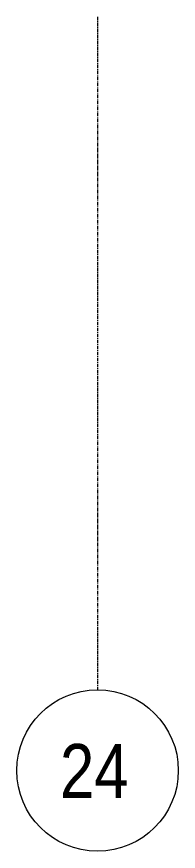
# Model space of a CAD drawing. Header units: centimetres. Extents: x -1762 to 3746, y -261 to 6534.
# Drawn here: x 1428.9 to 1488.9, y 1939.9 to 2249.9 of the extents above; entities that cross this region are included whole.
import ezdxf

# ---------------------------------------------------------------- set-up
doc = ezdxf.new("R2010")
doc.units = ezdxf.units.CM
doc.linetypes.add('Grid Line', pattern=[2.2225, 1.27, -0.3175, 0.3175, -0.3175])
doc.layers.add('S-GRID', color=7, linetype='Continuous', lineweight=9)
doc.layers.add('S-GRID-IDEN', color=7, linetype='Continuous', lineweight=9)
doc.styles.add('Saira Condensed', font='SairaCondensed-Regular.ttf', dxfattribs={"height": 20})

# ---------------------------------------------------------------- blocks, each defined once
blk = doc.blocks.new('Grid - 3mm-1647199-Planta bodega almacenamiento congelados')
at = {"layer": 'S-GRID-IDEN', "color": 253, "true_color": 0xaaaaaa}
blk.add_circle((0, 0), 0.3, dxfattribs=at)

msp = doc.modelspace()

# ---------------------------------------------------------------- linework, layer by layer
at = {"layer": 'S-GRID', "color": 253, "linetype": 'Grid Line', "true_color": 0xaaaaaa}
msp.add_line((1458.94, 2249.88), (1458.94, 1999.88), dxfattribs=at)

# ---------------------------------------------------------------- block references
at = {"layer": 'S-GRID-IDEN', "color": 253, "true_color": 0xaaaaaa, "xscale": 99.99999999999993, "yscale": 99.99999999999993, "zscale": 99.99999999999993, "rotation": 180}
msp.add_blockref('Grid - 3mm-1647199-Planta bodega almacenamiento congelados', (1458.94, 1969.88), dxfattribs=at)

# ---------------------------------------------------------------- texts
at = {"layer": 'S-GRID-IDEN', "color": 253, "true_color": 0xaaaaaa, "insert": (1445.01, 1979.73), "char_height": 20, "width": 32.8692, "attachment_point": 1, "style": 'Saira Condensed'}
msp.add_mtext('24', dxfattribs=at)

doc.saveas('drawing.dxf')
